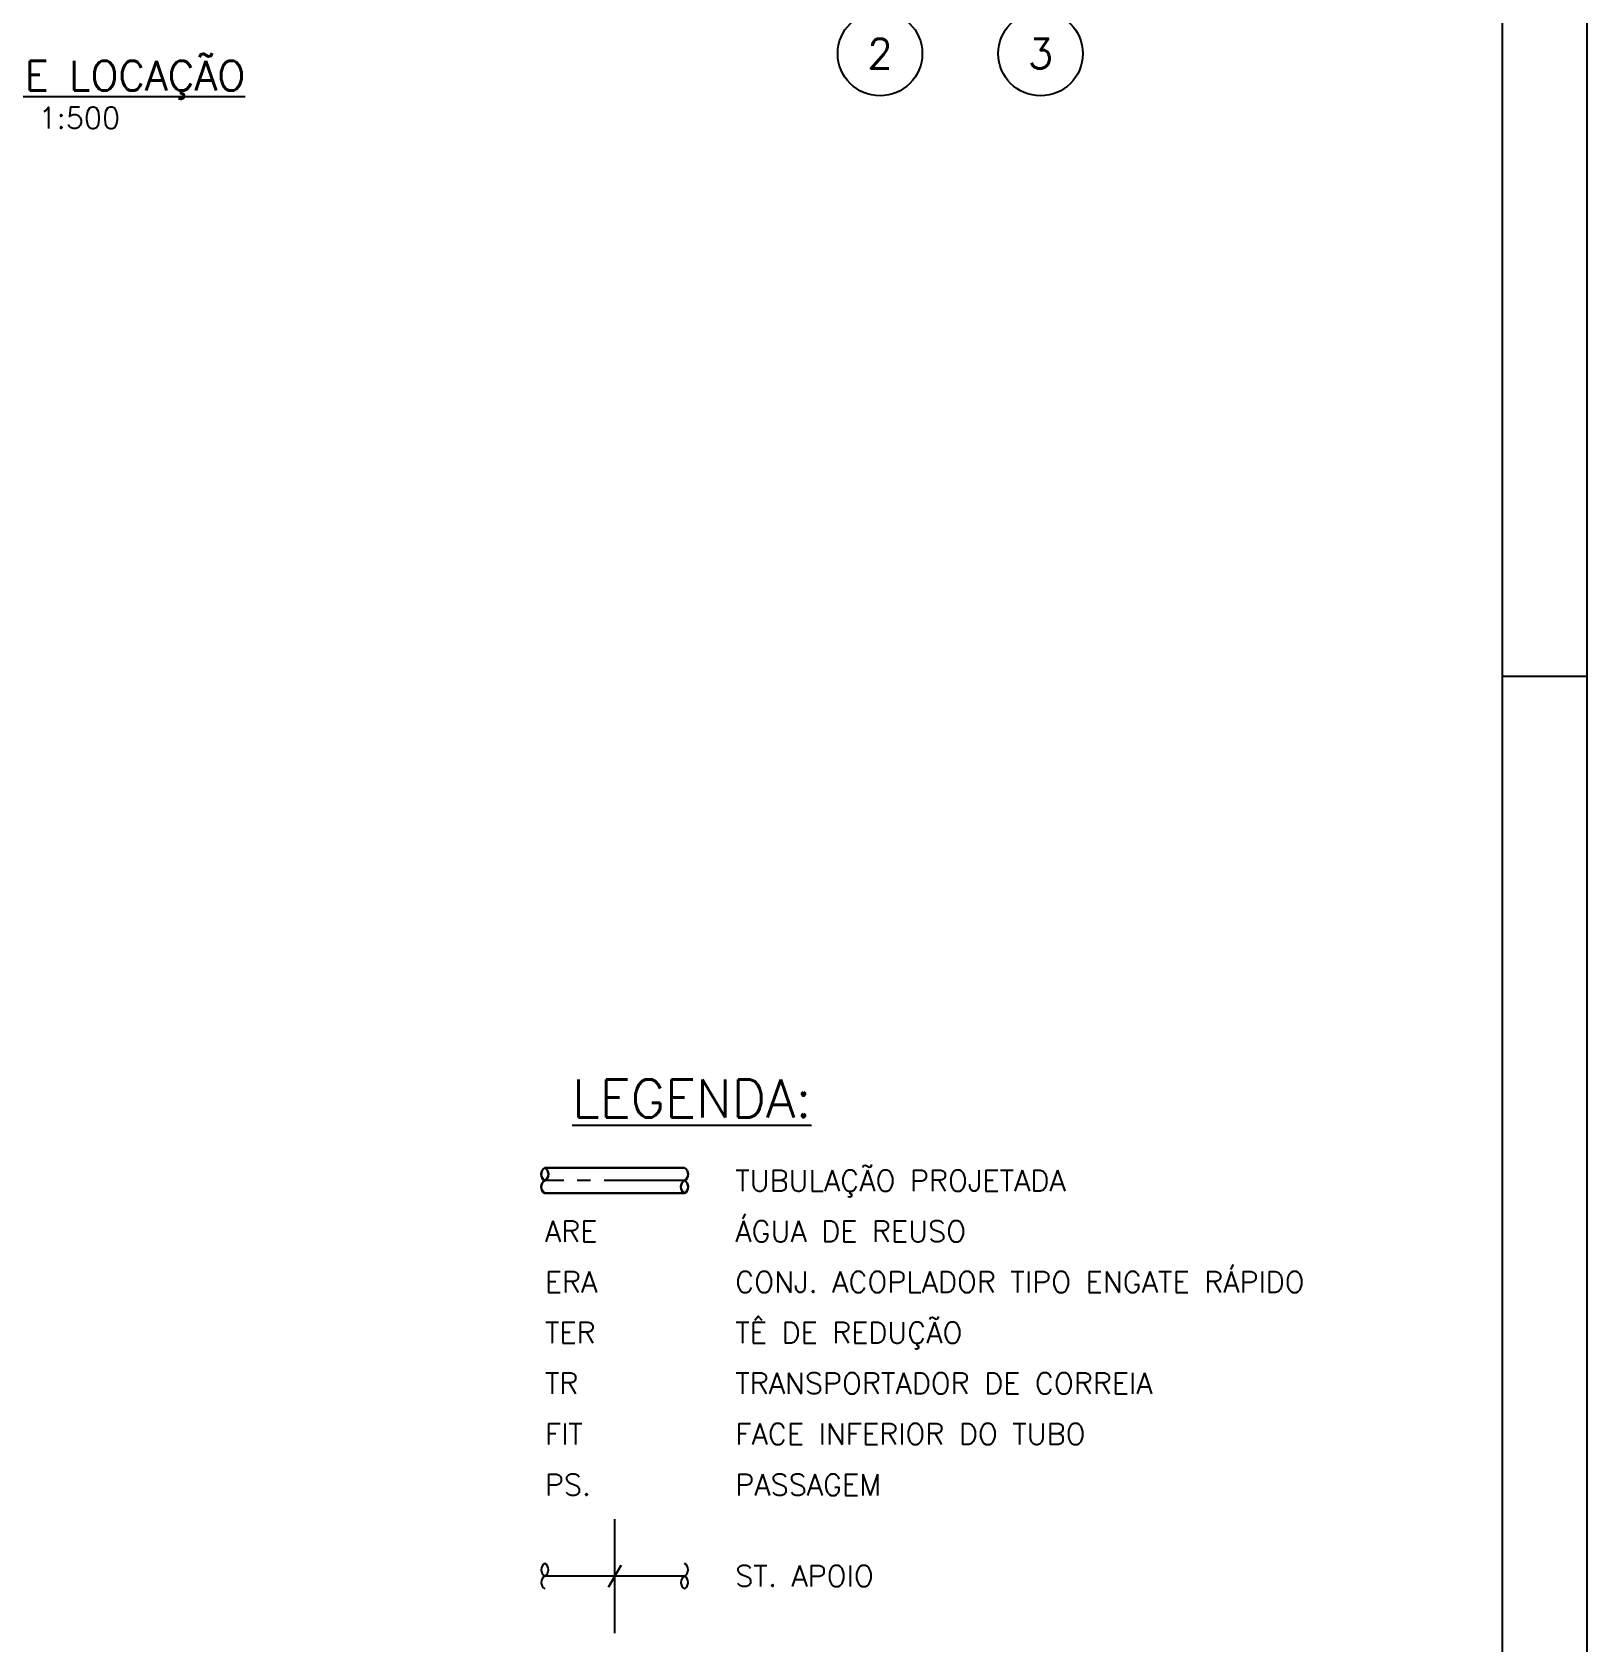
# Model space of a CAD drawing. Header units: millimetres. Extents: x 0 to 42050, y 0 to 29700.
# Drawn here: x 32850 to 42050, y 9130 to 18660 of the extents above; entities that cross this region are included whole.
import ezdxf
from ezdxf.enums import TextEntityAlignment as Align

# ---------------------------------------------------------------- set-up
doc = ezdxf.new("R2010")
doc.units = ezdxf.units.MM
doc.header["$LTSCALE"] = 50
doc.linetypes.add('CENTER2', pattern=[28.575, 19.05, -3.175, 3.175, -3.175])
for name, color, linetype in [('FRL2', 2, 'Continuous'), ('FRL6', 8, 'Continuous'), ('FRL7', 7, 'Continuous'), ('FRR120', 5, 'Continuous'), ('FRR140', 5, 'Continuous'), ('FRR175', 1, 'Continuous'), ('FRR80', 3, 'Continuous'), ('TC1', 8, 'CENTER2'), ('TDM', 2, 'Continuous'), ('TEX', 7, 'Continuous'), ('TL3', 3, 'Continuous'), ('TR100', 3, 'Continuous'), ('TR140', 4, 'Continuous'), ('TR175', 4, 'Continuous')]:
    doc.layers.add(name, color=color, linetype=linetype)
doc.layers.add('SUP.IND', color=4, linetype='Continuous', lineweight=30)
doc.layers.add('TNO', color=5, linetype='Continuous', lineweight=30)
doc.styles.add('R120', font='simplex.shx', dxfattribs={"height": 30})
doc.styles.add('R140', font='simplex.shx', dxfattribs={"height": 35})
doc.styles.add('R80', font='simplex.shx', dxfattribs={"height": 20})
doc.styles.add('TR100', font='simplex.shx')
doc.styles.add('TR140', font='simplex.shx', dxfattribs={"height": 3.5})
doc.styles.add('TR175', font='simplex.shx', dxfattribs={"height": 4.5})

# ---------------------------------------------------------------- blocks, each defined once
blk = doc.blocks.new('A1')
at = {"layer": 'FRL2'}
blk.add_line((831, 297), (841, 297), dxfattribs=at)
at = {"layer": 'FRL6', "linetype": 'Continuous'}
blk.add_line((831, 584), (831, 10), dxfattribs=at)
at = {"layer": 'FRL7', "linetype": 'Continuous'}
blk.add_line((841, 594), (841, 0), dxfattribs=at)
at = {"layer": 'FRR120', "style": 'R120'}
for tag, p in [('FASE_DO_PROJETO', (659, 46.29)), ('ÁREA_E/OU_SUBÁREA', (659, 40.79)), ('TÍTULO_DO_DESENHO', (659, 35.29)), ('SUBTÍTULO_1_DO_DESENHO', (659, 29.79)), ('SUBTÍTULO_2_DO_DESENHO', (659, 24.29))]:
    blk.add_attdef(tag, p, '', height=3, dxfattribs=at)
at = {"layer": 'FRR140', "style": 'R140', "width": 0.91}
for tag, p in [('NÚMERO_DA_CONTRATADA', (687.72, 12.6)), ('NUMERO_VALE', (752.89, 12.6))]:
    blk.add_attdef(tag, p, '', height=3.5, dxfattribs=at)
for tag, p in [('ESCALA', (671, 14.35)), ('REVISÃO', (823.5, 14.68))]:
    blk.add_attdef(tag, text='', height=3.5, dxfattribs=at).set_placement(p, align=Align.MIDDLE)
at = {"layer": 'FRR175', "style": 'R120'}
for tag, p in [('CLASSIFICAÇÃO', (811.83, 67.73)), ('PROJETO', (716.31, 53.59)), ('N_PROJ_SE', (793.5, 53.59)), ('N_CONTRATO', (796.97, 47.3))]:
    blk.add_attdef(tag, text='', height=3, dxfattribs=at).set_placement(p, align=Align.MIDDLE_CENTER)
at = {"layer": 'FRR80', "style": 'R80'}
for tag, p in [('8A_REV', (476, 77.07)), ('EMIS.', (486, 77.07)), ('PROJ.', (585, 77.07)), ('DES.', (597, 77.07)), ('VER.', (609, 77.07)), ('APR.', (621, 77.07)), ('AUT.', (633.01, 77.07)), ('7A_REV', (476, 71.37)), ('EMIS.', (486, 71.37)), ('PROJ.', (585, 71.37)), ('DES.', (597, 71.37)), ('VER.', (609, 71.37)), ('APR.', (621, 71.37)), ('AUT.', (633.01, 71.37)), ('6A_REV', (476, 65.67)), ('EMIS.', (486, 65.67)), ('PROJ.', (585, 65.67)), ('DES.', (597, 65.67)), ('VER.', (609, 65.67)), ('APR.', (621, 65.67)), ('AUT.', (633.01, 65.67)), ('5A_REV', (476, 59.97)), ('EMIS.', (486, 59.97)), ('PROJ.', (585, 59.97)), ('DES.', (597, 59.97)), ('VER.', (609, 59.97)), ('APR.', (621, 59.97)), ('AUT.', (633.01, 59.97)), ('4A_REV', (476, 54.27)), ('EMIS.', (486, 54.27)), ('PROJ.', (585, 54.27)), ('DES.', (597, 54.27)), ('VER.', (609, 54.27)), ('APR.', (621, 54.27)), ('AUT.', (633.01, 54.27)), ('3A_REV', (476, 48.57)), ('EMIS.', (486, 48.57)), ('PROJ.', (585, 48.57)), ('DES.', (597, 48.57)), ('VER.', (609, 48.57)), ('APR.', (621, 48.57)), ('AUT.', (633.01, 48.57)), ('2A_REV', (476, 42.87)), ('EMIS.', (486, 42.87)), ('PROJ.', (585, 42.87)), ('DES.', (597, 42.87)), ('VER.', (609, 42.87)), ('APR.', (621, 42.87)), ('AUT.', (633.01, 42.87)), ('1a_REV', (476, 37.17)), ('EMIS.', (486, 37.17)), ('PROJ.', (585, 37.17)), ('DES.', (597, 37.17)), ('VER.', (609, 37.17)), ('APR.', (621, 37.17)), ('AUT.', (633.01, 37.17))]:
    blk.add_attdef(tag, text='', height=2, dxfattribs=at).set_placement(p, align=Align.MIDDLE)
for p in [(492.61, 76.08), (492.61, 70.38), (492.61, 64.68), (492.61, 58.98), (492.61, 53.28), (492.61, 47.58), (492.61, 41.88), (492.61, 36.18)]:
    blk.add_attdef('DESCRIÇÃO_DA_REVISÃO', p, '', height=2, dxfattribs=at)
at = {"layer": 'FRR80', "style": 'R80', "width": 0.85}
for p in [(648, 77.07), (648, 71.37), (648, 65.67), (648, 59.97), (648, 54.27), (648, 48.57), (648, 42.87), (648, 37.17)]:
    blk.add_attdef('DATA', text='', height=2, dxfattribs=at).set_placement(p, align=Align.MIDDLE)
blk = doc.blocks.new('ST.APOIO')
at = {"layer": 'SUP.IND'}
blk.add_line((-0.75, -1.3), (0.75, 1.3), dxfattribs=at)
at = {"layer": 'TC1'}
blk.add_line((0, -6.75), (0, 6.75), dxfattribs=at)
blk = doc.blocks.new('INDICACAO_EIXO')
at = {"layer": 'TL3'}
blk.add_circle((0, 0), 5, dxfattribs=at)
blk = doc.blocks.new('CORTE')
blk = doc.blocks.new('A$C8ff1fb60')
ref = blk.add_blockref('INDICACAO_EIXO', (1118.04, -1417.33), dxfattribs=dict(xscale=50, yscale=50, zscale=50))
ref.add_attrib('EIXO', '2', dxfattribs={"layer": 'TR140', "height": 175, "style": 'TR140'}).set_placement((1118.04, -1417.33), align=Align.MIDDLE_CENTER)
ref = blk.add_blockref('INDICACAO_EIXO', (2068.04, -1417.33), dxfattribs=dict(xscale=50, yscale=50, zscale=50))
ref.add_attrib('EIXO', '3', dxfattribs={"layer": 'TR140', "height": 175, "style": 'TR140'}).set_placement((2068.04, -1417.33), align=Align.MIDDLE_CENTER)
ref = blk.add_blockref('CORTE', (-3837.5, -1667), dxfattribs=dict(xscale=50, yscale=50, zscale=50))
ref.add_attrib('%%UCORTE', '%%uPLANTA DE LOCAÇÃO', dxfattribs={"layer": 'TR140', "height": 175, "style": 'TR140'}).set_placement((-3850.16, -1547.98), align=Align.MIDDLE_CENTER)
ref.add_attrib('ESC.', 'ESC. 1:500', dxfattribs={"layer": 'TR100', "height": 125, "style": 'TR100'}).set_placement((-3850.16, -1797.98), align=Align.MIDDLE_CENTER)

msp = doc.modelspace()

# ---------------------------------------------------------------- linework, layer by layer
at = {"layer": 'TC1', "ltscale": 0.5}
msp.add_line((36710.49, 11864.69), (35883.79, 11864.69), dxfattribs=at)
at = {"layer": 'TEX'}
msp.add_line((36710.49, 9524.69), (35883.79, 9524.69), dxfattribs=at)
for centre, start, end in [((35905.24, 9562.19), 119.775374, 240.224626), ((35862.33, 9562.19), 299.775374, 60.224626), ((36689.03, 9562.19), 299.775374, 60.224626), ((35905.24, 9487.19), 119.775374, 240.224626), ((36731.94, 9487.19), 119.775374, 240.224626), ((36689.03, 9487.19), 299.775374, 60.224626)]:
    msp.add_arc(centre, 43.2, start, end, dxfattribs=at)
at = {"layer": 'TNO'}
for p, q in [((36710.49, 11939.69), (35883.79, 11939.69)), ((36710.49, 11789.69), (35883.79, 11789.69))]:
    msp.add_line(p, q, dxfattribs=at)
for centre, start, end in [((35905.24, 11902.19), 119.775376, 240.224624), ((35862.33, 11902.19), 299.775376, 60.224624), ((36689.03, 11902.19), 299.775376, 60.224624), ((35905.24, 11827.19), 119.775376, 240.224624), ((36731.94, 11827.19), 119.775376, 240.224624), ((36689.03, 11827.19), 299.775376, 60.224624)]:
    msp.add_arc(centre, 43.2, start, end, dxfattribs=at)

# ---------------------------------------------------------------- block references
at = {"xscale": 50, "yscale": 50, "zscale": 50}
for name, p in [('A1', (0, 0)), ('ST.APOIO', (36297.14, 9524.69))]:
    msp.add_blockref(name, p, dxfattribs=at)
at = {"layer": 'TDM'}
msp.add_blockref('A$C8ff1fb60', (36749.24, 19951.45), dxfattribs=at)

# ---------------------------------------------------------------- texts
at = {"layer": 'TR100', "style": 'TR100'}
for s, p in [('TUBULAÇÃO PROJETADA', (37010.49, 11864.69)), ('ÁGUA DE REUSO', (37010.49, 11564.69)), ('ARE', (35883.79, 11564.69)), ('CONJ. ACOPLADOR TIPO ENGATE RÁPIDO', (37010.49, 11264.69)), ('ERA', (35883.79, 11264.69)), ('TÊ DE REDUÇÃO', (37010.49, 10964.69)), ('TER', (35883.79, 10964.69)), ('TR', (35883.79, 10664.69)), ('TRANSPORTADOR DE CORREIA', (37010.49, 10664.69)), ('FIT', (35883.79, 10364.69)), ('FACE INFERIOR DO TUBO', (37010.49, 10364.69)), ('PS.', (35883.79, 10064.69)), ('PASSAGEM', (37010.49, 10064.69)), ('ST. APOIO', (37010.49, 9524.69))]:
    msp.add_text(s, height=125, dxfattribs=at).set_placement(p, align=Align.MIDDLE_LEFT)
at = {"layer": 'TR175', "insert": (36753.91, 12463.52), "char_height": 225, "width": 2892.2244, "attachment_point": 2, "style": 'TR175'}
msp.add_mtext('{\\LLEGENDA:}', dxfattribs=at)

doc.saveas('drawing.dxf')
